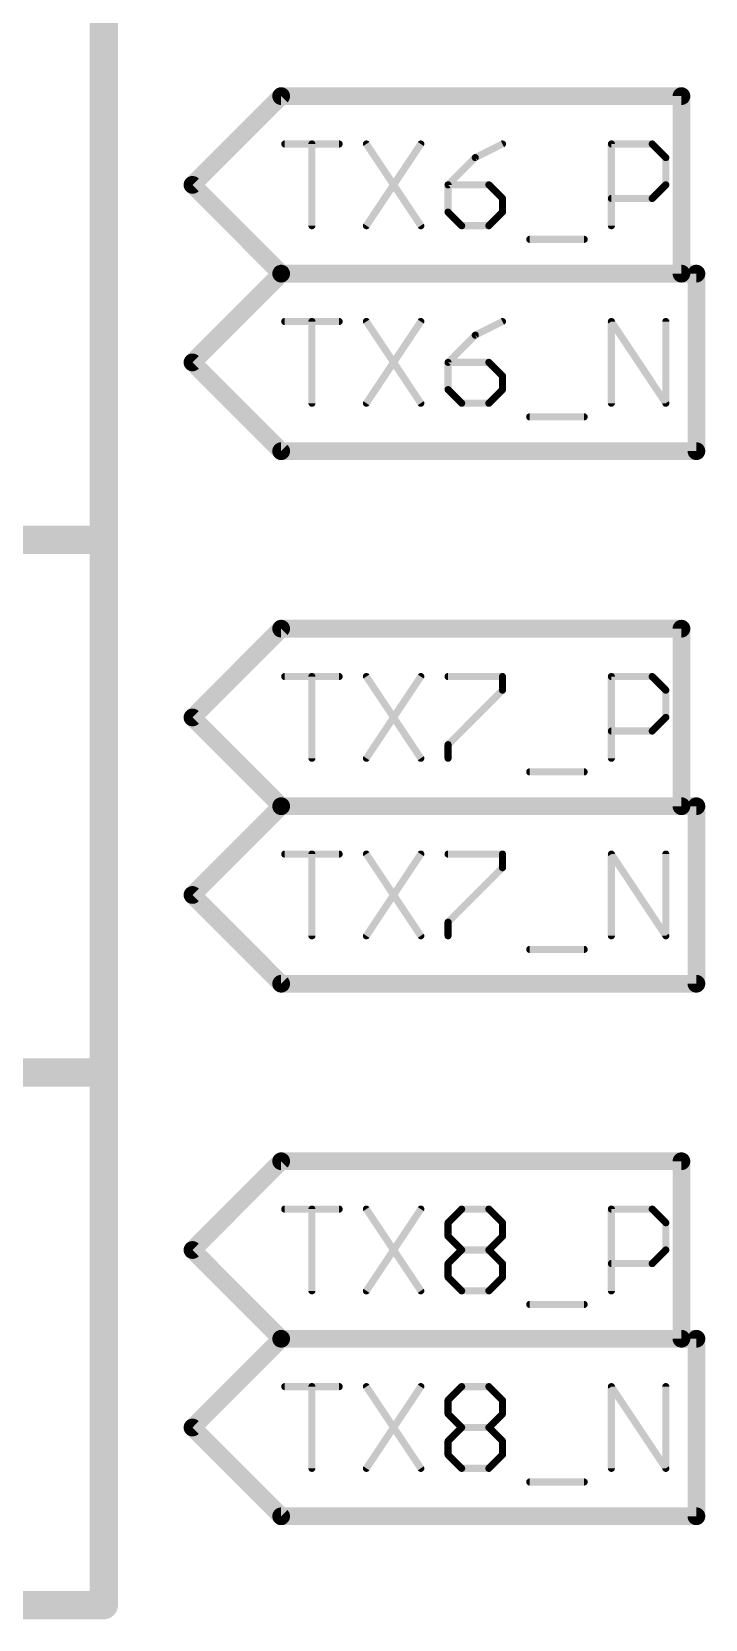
# Model space of a CAD drawing. Extents: x -72 to 265, y -97 to 216.
# Drawn here: x 38.34 to 47.98, y 32.82 to 55.53 of the extents above; entities that cross this region are included whole.
import ezdxf

# ---------------------------------------------------------------- set-up
doc = ezdxf.new("R2010")
doc.units = 0
doc.layers.add('94', color=14, linetype='CONTINUOUS')
doc.layers.add('95', color=251, linetype='CONTINUOUS')

msp = doc.modelspace()

# ---------------------------------------------------------------- linework, layer by layer
at = {"layer": '94', "const_width": 0.4064}
for points in [[(39.37, 48.26), (39.37, 55.88)], [(31.75, 48.26), (39.37, 48.26)], [(39.37, 48.26), (31.75, 48.26)], [(39.37, 40.64), (39.37, 48.26)], [(31.75, 40.64), (39.37, 40.64)], [(39.37, 40.64), (31.75, 40.64)], [(39.37, 33.02), (39.37, 40.64)], [(31.75, 33.02), (39.37, 33.02)]]:
    msp.add_lwpolyline(points, dxfattribs=at)
at = {"layer": '94', "const_width": 0.2032}
for points in [[(39.4716, 48.26, 1), (39.2684, 48.26)], [(39.37, 48.1584, 1), (39.37, 48.3616)], [(39.37, 48.1584, 1), (39.37, 48.3616)], [(39.2684, 48.26, 1), (39.4716, 48.26)], [(39.4716, 40.64, 1), (39.2684, 40.64)], [(39.2684, 40.64, 1), (39.4716, 40.64)], [(39.37, 40.5384, 1), (39.37, 40.7416)], [(39.37, 40.5384, 1), (39.37, 40.7416)], [(39.37, 32.9184, 1), (39.37, 33.1216)], [(39.2684, 33.02, 1), (39.4716, 33.02)]]:
    msp.add_lwpolyline(points, format="xyb", dxfattribs=at)
at = {"layer": '95'}
for points, const_width in [([(40.64, 53.34), (41.91, 54.61)], 0.254), ([(41.91, 54.61), (47.6417, 54.61)], 0.254), ([(47.6417, 54.61), (47.6417, 52.07)], 0.254), ([(41.9608, 53.9252), (42.7404, 53.9252)], 0.1016), ([(42.3506, 52.7558), (42.3506, 53.9252)], 0.1016), ([(43.1302, 53.9252), (43.9098, 52.7558)], 0.1016), ([(43.9098, 53.9252), (43.1302, 52.7558)], 0.1016), ([(45.0792, 53.9252), (44.6894, 53.7303)], 0.1016), ([(46.6384, 52.7558), (46.6384, 53.9252)], 0.1016), ([(46.6384, 53.9252), (47.2231, 53.9252)], 0.1016), ([(47.2231, 53.9252), (47.418, 53.7303)], 0.1016), ([(44.6894, 53.7303), (44.2996, 53.3405)], 0.1016), ([(47.418, 53.7303), (47.418, 53.3405)], 0.1016), ([(40.64, 53.34), (41.91, 52.07)], 0.254), ([(44.2996, 53.3405), (44.2996, 52.9507)], 0.1016), ([(44.8843, 53.3405), (44.2996, 53.3405)], 0.1016), ([(45.0792, 53.1456), (44.8843, 53.3405)], 0.1016), ([(47.418, 53.3405), (47.2231, 53.1456)], 0.1016), ([(45.0792, 52.9507), (45.0792, 53.1456)], 0.1016), ([(47.2231, 53.1456), (46.6384, 53.1456)], 0.1016), ([(44.2996, 52.9507), (44.4945, 52.7558)], 0.1016), ([(44.8843, 52.7558), (45.0792, 52.9507)], 0.1016), ([(44.4945, 52.7558), (44.8843, 52.7558)], 0.1016), ([(45.469, 52.5609), (46.2486, 52.5609)], 0.1016), ([(40.64, 50.8), (41.91, 52.07)], 0.254), ([(41.91, 52.07), (47.8559, 52.07)], 0.254), ([(41.91, 52.07), (47.6417, 52.07)], 0.254), ([(47.8559, 52.07), (47.8559, 49.53)], 0.254), ([(41.9608, 51.3852), (42.7404, 51.3852)], 0.1016), ([(42.3506, 50.2158), (42.3506, 51.3852)], 0.1016), ([(43.1302, 51.3852), (43.9098, 50.2158)], 0.1016), ([(43.9098, 51.3852), (43.1302, 50.2158)], 0.1016), ([(45.0792, 51.3852), (44.6894, 51.1903)], 0.1016), ([(46.6384, 50.2158), (46.6384, 51.3852)], 0.1016), ([(46.6384, 51.3852), (47.418, 50.2158)], 0.1016), ([(47.418, 50.2158), (47.418, 51.3852)], 0.1016), ([(44.6894, 51.1903), (44.2996, 50.8005)], 0.1016), ([(40.64, 50.8), (41.91, 49.53)], 0.254), ([(44.2996, 50.8005), (44.2996, 50.4107)], 0.1016), ([(44.8843, 50.8005), (44.2996, 50.8005)], 0.1016), ([(45.0792, 50.6056), (44.8843, 50.8005)], 0.1016), ([(45.0792, 50.4107), (45.0792, 50.6056)], 0.1016), ([(44.2996, 50.4107), (44.4945, 50.2158)], 0.1016), ([(44.8843, 50.2158), (45.0792, 50.4107)], 0.1016), ([(44.4945, 50.2158), (44.8843, 50.2158)], 0.1016), ([(45.469, 50.0209), (46.2486, 50.0209)], 0.1016), ([(41.91, 49.53), (47.8559, 49.53)], 0.254), ([(40.64, 45.72), (41.91, 46.99)], 0.254), ([(41.91, 46.99), (47.6417, 46.99)], 0.254), ([(47.6417, 46.99), (47.6417, 44.45)], 0.254), ([(41.9608, 46.3052), (42.7404, 46.3052)], 0.1016), ([(42.3506, 45.1358), (42.3506, 46.3052)], 0.1016), ([(43.1302, 46.3052), (43.9098, 45.1358)], 0.1016), ([(43.9098, 46.3052), (43.1302, 45.1358)], 0.1016), ([(44.2996, 46.3052), (45.0792, 46.3052)], 0.1016), ([(45.0792, 46.3052), (45.0792, 46.1103)], 0.1016), ([(46.6384, 45.1358), (46.6384, 46.3052)], 0.1016), ([(46.6384, 46.3052), (47.2231, 46.3052)], 0.1016), ([(47.2231, 46.3052), (47.418, 46.1103)], 0.1016), ([(45.0792, 46.1103), (44.2996, 45.3307)], 0.1016), ([(47.418, 46.1103), (47.418, 45.7205)], 0.1016), ([(40.64, 45.72), (41.91, 44.45)], 0.254), ([(47.418, 45.7205), (47.2231, 45.5256)], 0.1016), ([(47.2231, 45.5256), (46.6384, 45.5256)], 0.1016), ([(44.2996, 45.3307), (44.2996, 45.1358)], 0.1016), ([(45.469, 44.9409), (46.2486, 44.9409)], 0.1016), ([(40.64, 43.18), (41.91, 44.45)], 0.254), ([(41.91, 44.45), (47.8559, 44.45)], 0.254), ([(41.91, 44.45), (47.6417, 44.45)], 0.254), ([(47.8559, 44.45), (47.8559, 41.91)], 0.254), ([(41.9608, 43.7652), (42.7404, 43.7652)], 0.1016), ([(42.3506, 42.5958), (42.3506, 43.7652)], 0.1016), ([(43.1302, 43.7652), (43.9098, 42.5958)], 0.1016), ([(43.9098, 43.7652), (43.1302, 42.5958)], 0.1016), ([(44.2996, 43.7652), (45.0792, 43.7652)], 0.1016), ([(45.0792, 43.5703), (44.2996, 42.7907)], 0.1016), ([(45.0792, 43.7652), (45.0792, 43.5703)], 0.1016), ([(46.6384, 42.5958), (46.6384, 43.7652)], 0.1016), ([(46.6384, 43.7652), (47.418, 42.5958)], 0.1016), ([(47.418, 42.5958), (47.418, 43.7652)], 0.1016), ([(40.64, 43.18), (41.91, 41.91)], 0.254), ([(44.2996, 42.7907), (44.2996, 42.5958)], 0.1016), ([(45.469, 42.4009), (46.2486, 42.4009)], 0.1016), ([(41.91, 41.91), (47.8559, 41.91)], 0.254), ([(40.64, 38.1), (41.91, 39.37)], 0.254), ([(41.91, 39.37), (47.6417, 39.37)], 0.254), ([(47.6417, 39.37), (47.6417, 36.83)], 0.254), ([(41.9608, 38.6852), (42.7404, 38.6852)], 0.1016), ([(42.3506, 37.5158), (42.3506, 38.6852)], 0.1016), ([(43.1302, 38.6852), (43.9098, 37.5158)], 0.1016), ([(43.9098, 38.6852), (43.1302, 37.5158)], 0.1016), ([(44.2996, 38.4903), (44.4945, 38.6852)], 0.1016), ([(44.4945, 38.6852), (44.8843, 38.6852)], 0.1016), ([(44.8843, 38.6852), (45.0792, 38.4903)], 0.1016), ([(46.6384, 37.5158), (46.6384, 38.6852)], 0.1016), ([(46.6384, 38.6852), (47.2231, 38.6852)], 0.1016), ([(47.2231, 38.6852), (47.418, 38.4903)], 0.1016), ([(44.2996, 38.2954), (44.2996, 38.4903)], 0.1016), ([(45.0792, 38.4903), (45.0792, 38.2954)], 0.1016), ([(47.418, 38.4903), (47.418, 38.1005)], 0.1016), ([(40.64, 38.1), (41.91, 36.83)], 0.254), ([(44.4945, 38.1005), (44.2996, 38.2954)], 0.1016), ([(45.0792, 38.2954), (44.8843, 38.1005)], 0.1016), ([(44.2996, 37.9056), (44.4945, 38.1005)], 0.1016), ([(44.2996, 37.7107), (44.2996, 37.9056)], 0.1016), ([(44.4945, 38.1005), (44.8843, 38.1005)], 0.1016), ([(44.8843, 38.1005), (45.0792, 37.9056)], 0.1016), ([(45.0792, 37.9056), (45.0792, 37.7107)], 0.1016), ([(47.2231, 37.9056), (46.6384, 37.9056)], 0.1016), ([(47.418, 38.1005), (47.2231, 37.9056)], 0.1016), ([(44.4945, 37.5158), (44.2996, 37.7107)], 0.1016), ([(45.0792, 37.7107), (44.8843, 37.5158)], 0.1016), ([(44.8843, 37.5158), (44.4945, 37.5158)], 0.1016), ([(45.469, 37.3209), (46.2486, 37.3209)], 0.1016), ([(40.64, 35.56), (41.91, 36.83)], 0.254), ([(41.91, 36.83), (47.8559, 36.83)], 0.254), ([(41.91, 36.83), (47.6417, 36.83)], 0.254), ([(47.8559, 36.83), (47.8559, 34.29)], 0.254), ([(41.9608, 36.1452), (42.7404, 36.1452)], 0.1016), ([(42.3506, 34.9758), (42.3506, 36.1452)], 0.1016), ([(43.1302, 36.1452), (43.9098, 34.9758)], 0.1016), ([(43.9098, 36.1452), (43.1302, 34.9758)], 0.1016), ([(44.2996, 35.9503), (44.4945, 36.1452)], 0.1016), ([(44.4945, 36.1452), (44.8843, 36.1452)], 0.1016), ([(44.8843, 36.1452), (45.0792, 35.9503)], 0.1016), ([(46.6384, 34.9758), (46.6384, 36.1452)], 0.1016), ([(46.6384, 36.1452), (47.418, 34.9758)], 0.1016), ([(47.418, 34.9758), (47.418, 36.1452)], 0.1016), ([(44.2996, 35.7554), (44.2996, 35.9503)], 0.1016), ([(45.0792, 35.9503), (45.0792, 35.7554)], 0.1016), ([(40.64, 35.56), (41.91, 34.29)], 0.254), ([(44.4945, 35.5605), (44.2996, 35.7554)], 0.1016), ([(45.0792, 35.7554), (44.8843, 35.5605)], 0.1016), ([(44.2996, 35.3656), (44.4945, 35.5605)], 0.1016), ([(44.4945, 35.5605), (44.8843, 35.5605)], 0.1016), ([(44.8843, 35.5605), (45.0792, 35.3656)], 0.1016), ([(44.2996, 35.1707), (44.2996, 35.3656)], 0.1016), ([(44.4945, 34.9758), (44.2996, 35.1707)], 0.1016), ([(45.0792, 35.1707), (44.8843, 34.9758)], 0.1016), ([(45.0792, 35.3656), (45.0792, 35.1707)], 0.1016), ([(44.8843, 34.9758), (44.4945, 34.9758)], 0.1016), ([(45.469, 34.7809), (46.2486, 34.7809)], 0.1016), ([(41.91, 34.29), (47.8559, 34.29)], 0.254)]:
    msp.add_lwpolyline(points, dxfattribs=dict(at, const_width=const_width))
for points, const_width in [([(41.91, 54.6735, 1), (41.91, 54.5465)], 0.127), ([(41.9549, 54.5651, 1), (41.8651, 54.6549)], 0.127), ([(47.7052, 54.61, 1), (47.5782, 54.61)], 0.127), ([(47.6417, 54.5465, 1), (47.6417, 54.6735)], 0.127), ([(41.9608, 53.9506, 1), (41.9608, 53.8998)], 0.0508), ([(42.376, 53.9252, 1), (42.3252, 53.9252)], 0.0508), ([(42.7404, 53.8998, 1), (42.7404, 53.9506)], 0.0508), ([(43.1513, 53.9393, 1), (43.1091, 53.9111)], 0.0508), ([(43.9309, 53.9111, 1), (43.8887, 53.9393)], 0.0508), ([(45.0905, 53.9025, 1), (45.0678, 53.9479)], 0.0508), ([(46.6638, 53.9252, 1), (46.613, 53.9252)], 0.0508), ([(46.6384, 53.9506, 1), (46.6384, 53.8998)], 0.0508), ([(47.241, 53.9432, 1), (47.2051, 53.9072)], 0.0508), ([(47.2231, 53.8998, 1), (47.2231, 53.9506)], 0.0508), ([(44.678, 53.753, 1), (44.7007, 53.7076)], 0.0508), ([(44.7074, 53.7123, 1), (44.6714, 53.7483)], 0.0508), ([(47.4434, 53.7303, 1), (47.3926, 53.7303)], 0.0508), ([(47.4, 53.7123, 1), (47.4359, 53.7483)], 0.0508), ([(40.6849, 53.3849, 1), (40.5951, 53.2951)], 0.127), ([(40.5951, 53.3849, 1), (40.6849, 53.2951)], 0.127), ([(44.2816, 53.3585, 1), (44.3176, 53.3225)], 0.0508), ([(44.325, 53.3405, 1), (44.2742, 53.3405)], 0.0508), ([(44.2996, 53.3659, 1), (44.2996, 53.3151)], 0.0508), ([(44.9023, 53.3585, 1), (44.8663, 53.3225)], 0.0508), ([(44.8843, 53.3151, 1), (44.8843, 53.3659)], 0.0508), ([(47.4359, 53.3225, 1), (47.4, 53.3585)], 0.0508), ([(45.1046, 53.1456, 1), (45.0538, 53.1456)], 0.0508), ([(45.0612, 53.1276, 1), (45.0972, 53.1636)], 0.0508), ([(46.6384, 53.171, 1), (46.6384, 53.1202)], 0.0508), ([(47.2051, 53.1636, 1), (47.241, 53.1276)], 0.0508), ([(47.2231, 53.1202, 1), (47.2231, 53.171)], 0.0508), ([(47.3926, 53.3405, 1), (47.4434, 53.3405)], 0.0508), ([(44.3176, 52.9687, 1), (44.2816, 52.9327)], 0.0508), ([(44.2742, 52.9507, 1), (44.325, 52.9507)], 0.0508), ([(45.0538, 52.9507, 1), (45.1046, 52.9507)], 0.0508), ([(45.0972, 52.9327, 1), (45.0612, 52.9687)], 0.0508), ([(42.3252, 52.7558, 1), (42.376, 52.7558)], 0.0508), ([(43.1091, 52.7699, 1), (43.1513, 52.7417)], 0.0508), ([(43.8887, 52.7417, 1), (43.9309, 52.7699)], 0.0508), ([(44.4945, 52.7812, 1), (44.4945, 52.7304)], 0.0508), ([(44.4765, 52.7378, 1), (44.5125, 52.7738)], 0.0508), ([(44.8663, 52.7738, 1), (44.9023, 52.7378)], 0.0508), ([(44.8843, 52.7304, 1), (44.8843, 52.7812)], 0.0508), ([(46.613, 52.7558, 1), (46.6638, 52.7558)], 0.0508), ([(45.469, 52.5863, 1), (45.469, 52.5355)], 0.0508), ([(46.2486, 52.5355, 1), (46.2486, 52.5863)], 0.0508), ([(41.91, 52.1335, 1), (41.91, 52.0065)], 0.127), ([(41.91, 52.1335, 1), (41.91, 52.0065)], 0.127), ([(41.9549, 52.0251, 1), (41.8651, 52.1149)], 0.127), ([(41.8651, 52.0251, 1), (41.9549, 52.1149)], 0.127), ([(47.5782, 52.07, 1), (47.7052, 52.07)], 0.127), ([(47.6417, 52.0065, 1), (47.6417, 52.1335)], 0.127), ([(47.9194, 52.07, 1), (47.7924, 52.07)], 0.127), ([(47.8559, 52.0065, 1), (47.8559, 52.1335)], 0.127), ([(41.9608, 51.4106, 1), (41.9608, 51.3598)], 0.0508), ([(42.376, 51.3852, 1), (42.3252, 51.3852)], 0.0508), ([(42.7404, 51.3598, 1), (42.7404, 51.4106)], 0.0508), ([(43.1513, 51.3993, 1), (43.1091, 51.3711)], 0.0508), ([(43.9309, 51.3711, 1), (43.8887, 51.3993)], 0.0508), ([(45.0905, 51.3625, 1), (45.0678, 51.4079)], 0.0508), ([(46.6638, 51.3852, 1), (46.613, 51.3852)], 0.0508), ([(46.6595, 51.3993, 1), (46.6173, 51.3711)], 0.0508), ([(47.4434, 51.3852, 1), (47.3926, 51.3852)], 0.0508), ([(44.678, 51.213, 1), (44.7007, 51.1676)], 0.0508), ([(44.7074, 51.1723, 1), (44.6714, 51.2083)], 0.0508), ([(40.6849, 50.8449, 1), (40.5951, 50.7551)], 0.127), ([(40.5951, 50.8449, 1), (40.6849, 50.7551)], 0.127), ([(44.2816, 50.8185, 1), (44.3176, 50.7825)], 0.0508), ([(44.325, 50.8005, 1), (44.2742, 50.8005)], 0.0508), ([(44.2996, 50.8259, 1), (44.2996, 50.7751)], 0.0508), ([(44.9023, 50.8185, 1), (44.8663, 50.7825)], 0.0508), ([(44.8843, 50.7751, 1), (44.8843, 50.8259)], 0.0508), ([(45.1046, 50.6056, 1), (45.0538, 50.6056)], 0.0508), ([(44.3176, 50.4287, 1), (44.2816, 50.3927)], 0.0508), ([(44.2742, 50.4107, 1), (44.325, 50.4107)], 0.0508), ([(45.0538, 50.4107, 1), (45.1046, 50.4107)], 0.0508), ([(45.0612, 50.5876, 1), (45.0972, 50.6236)], 0.0508), ([(45.0972, 50.3927, 1), (45.0612, 50.4287)], 0.0508), ([(42.3252, 50.2158, 1), (42.376, 50.2158)], 0.0508), ([(43.1091, 50.2299, 1), (43.1513, 50.2017)], 0.0508), ([(43.8887, 50.2017, 1), (43.9309, 50.2299)], 0.0508), ([(44.4945, 50.2412, 1), (44.4945, 50.1904)], 0.0508), ([(44.4765, 50.1978, 1), (44.5125, 50.2338)], 0.0508), ([(44.8663, 50.2338, 1), (44.9023, 50.1978)], 0.0508), ([(44.8843, 50.1904, 1), (44.8843, 50.2412)], 0.0508), ([(46.613, 50.2158, 1), (46.6638, 50.2158)], 0.0508), ([(47.3926, 50.2158, 1), (47.4434, 50.2158)], 0.0508), ([(47.3969, 50.2017, 1), (47.4391, 50.2299)], 0.0508), ([(45.469, 50.0463, 1), (45.469, 49.9955)], 0.0508), ([(46.2486, 49.9955, 1), (46.2486, 50.0463)], 0.0508), ([(41.91, 49.5935, 1), (41.91, 49.4665)], 0.127), ([(41.8651, 49.4851, 1), (41.9549, 49.5749)], 0.127), ([(47.7924, 49.53, 1), (47.9194, 49.53)], 0.127), ([(47.8559, 49.4665, 1), (47.8559, 49.5935)], 0.127), ([(41.91, 47.0535, 1), (41.91, 46.9265)], 0.127), ([(41.9549, 46.9451, 1), (41.8651, 47.0349)], 0.127), ([(47.7052, 46.99, 1), (47.5782, 46.99)], 0.127), ([(47.6417, 46.9265, 1), (47.6417, 47.0535)], 0.127), ([(41.9608, 46.3306, 1), (41.9608, 46.2798)], 0.0508), ([(42.376, 46.3052, 1), (42.3252, 46.3052)], 0.0508), ([(42.7404, 46.2798, 1), (42.7404, 46.3306)], 0.0508), ([(43.1513, 46.3193, 1), (43.1091, 46.2911)], 0.0508), ([(43.9309, 46.2911, 1), (43.8887, 46.3193)], 0.0508), ([(44.2996, 46.3306, 1), (44.2996, 46.2798)], 0.0508), ([(45.1046, 46.3052, 1), (45.0538, 46.3052)], 0.0508), ([(45.0792, 46.2798, 1), (45.0792, 46.3306)], 0.0508), ([(46.6638, 46.3052, 1), (46.613, 46.3052)], 0.0508), ([(46.6384, 46.3306, 1), (46.6384, 46.2798)], 0.0508), ([(47.241, 46.3232, 1), (47.2051, 46.2872)], 0.0508), ([(47.2231, 46.2798, 1), (47.2231, 46.3306)], 0.0508), ([(45.0538, 46.1103, 1), (45.1046, 46.1103)], 0.0508), ([(45.0972, 46.0923, 1), (45.0612, 46.1283)], 0.0508), ([(47.4434, 46.1103, 1), (47.3926, 46.1103)], 0.0508), ([(47.4, 46.0923, 1), (47.4359, 46.1283)], 0.0508), ([(40.6849, 45.7649, 1), (40.5951, 45.6751)], 0.127), ([(40.5951, 45.7649, 1), (40.6849, 45.6751)], 0.127), ([(47.3926, 45.7205, 1), (47.4434, 45.7205)], 0.0508), ([(47.4359, 45.7025, 1), (47.4, 45.7385)], 0.0508), ([(46.6384, 45.551, 1), (46.6384, 45.5002)], 0.0508), ([(47.2051, 45.5436, 1), (47.241, 45.5076)], 0.0508), ([(47.2231, 45.5002, 1), (47.2231, 45.551)], 0.0508), ([(44.2816, 45.3487, 1), (44.3176, 45.3127)], 0.0508), ([(44.325, 45.3307, 1), (44.2742, 45.3307)], 0.0508), ([(42.3252, 45.1358, 1), (42.376, 45.1358)], 0.0508), ([(43.1091, 45.1499, 1), (43.1513, 45.1217)], 0.0508), ([(43.8887, 45.1217, 1), (43.9309, 45.1499)], 0.0508), ([(44.2742, 45.1358, 1), (44.325, 45.1358)], 0.0508), ([(45.469, 44.9663, 1), (45.469, 44.9155)], 0.0508), ([(46.2486, 44.9155, 1), (46.2486, 44.9663)], 0.0508), ([(46.613, 45.1358, 1), (46.6638, 45.1358)], 0.0508), ([(41.91, 44.5135, 1), (41.91, 44.3865)], 0.127), ([(41.91, 44.5135, 1), (41.91, 44.3865)], 0.127), ([(41.9549, 44.4051, 1), (41.8651, 44.4949)], 0.127), ([(41.8651, 44.4051, 1), (41.9549, 44.4949)], 0.127), ([(47.6417, 44.3865, 1), (47.6417, 44.5135)], 0.127), ([(47.9194, 44.45, 1), (47.7924, 44.45)], 0.127), ([(47.8559, 44.3865, 1), (47.8559, 44.5135)], 0.127), ([(47.5782, 44.45, 1), (47.7052, 44.45)], 0.127), ([(41.9608, 43.7906, 1), (41.9608, 43.7398)], 0.0508), ([(42.376, 43.7652, 1), (42.3252, 43.7652)], 0.0508), ([(42.7404, 43.7398, 1), (42.7404, 43.7906)], 0.0508), ([(43.1513, 43.7793, 1), (43.1091, 43.7511)], 0.0508), ([(43.9309, 43.7511, 1), (43.8887, 43.7793)], 0.0508), ([(44.2996, 43.7906, 1), (44.2996, 43.7398)], 0.0508), ([(45.1046, 43.7652, 1), (45.0538, 43.7652)], 0.0508), ([(45.0972, 43.5523, 1), (45.0612, 43.5883)], 0.0508), ([(45.0792, 43.7398, 1), (45.0792, 43.7906)], 0.0508), ([(46.6638, 43.7652, 1), (46.613, 43.7652)], 0.0508), ([(46.6595, 43.7793, 1), (46.6173, 43.7511)], 0.0508), ([(47.4434, 43.7652, 1), (47.3926, 43.7652)], 0.0508), ([(45.0538, 43.5703, 1), (45.1046, 43.5703)], 0.0508), ([(40.6849, 43.2249, 1), (40.5951, 43.1351)], 0.127), ([(40.5951, 43.2249, 1), (40.6849, 43.1351)], 0.127), ([(44.2816, 42.8087, 1), (44.3176, 42.7727)], 0.0508), ([(44.325, 42.7907, 1), (44.2742, 42.7907)], 0.0508), ([(42.3252, 42.5958, 1), (42.376, 42.5958)], 0.0508), ([(43.1091, 42.6099, 1), (43.1513, 42.5817)], 0.0508), ([(43.8887, 42.5817, 1), (43.9309, 42.6099)], 0.0508), ([(44.2742, 42.5958, 1), (44.325, 42.5958)], 0.0508), ([(46.613, 42.5958, 1), (46.6638, 42.5958)], 0.0508), ([(47.3926, 42.5958, 1), (47.4434, 42.5958)], 0.0508), ([(47.3969, 42.5817, 1), (47.4391, 42.6099)], 0.0508), ([(45.469, 42.4263, 1), (45.469, 42.3755)], 0.0508), ([(46.2486, 42.3755, 1), (46.2486, 42.4263)], 0.0508), ([(41.91, 41.9735, 1), (41.91, 41.8465)], 0.127), ([(47.8559, 41.8465, 1), (47.8559, 41.9735)], 0.127), ([(41.8651, 41.8651, 1), (41.9549, 41.9549)], 0.127), ([(47.7924, 41.91, 1), (47.9194, 41.91)], 0.127), ([(41.91, 39.4335, 1), (41.91, 39.3065)], 0.127), ([(41.9549, 39.3251, 1), (41.8651, 39.4149)], 0.127), ([(47.7052, 39.37, 1), (47.5782, 39.37)], 0.127), ([(47.6417, 39.3065, 1), (47.6417, 39.4335)], 0.127), ([(41.9608, 38.7106, 1), (41.9608, 38.6598)], 0.0508), ([(42.376, 38.6852, 1), (42.3252, 38.6852)], 0.0508), ([(42.7404, 38.6598, 1), (42.7404, 38.7106)], 0.0508), ([(43.1513, 38.6993, 1), (43.1091, 38.6711)], 0.0508), ([(43.9309, 38.6711, 1), (43.8887, 38.6993)], 0.0508), ([(44.4945, 38.7106, 1), (44.4945, 38.6598)], 0.0508), ([(44.5125, 38.6672, 1), (44.4765, 38.7032)], 0.0508), ([(44.9023, 38.7032, 1), (44.8663, 38.6672)], 0.0508), ([(44.8843, 38.6598, 1), (44.8843, 38.7106)], 0.0508), ([(46.6638, 38.6852, 1), (46.613, 38.6852)], 0.0508), ([(46.6384, 38.7106, 1), (46.6384, 38.6598)], 0.0508), ([(47.241, 38.7032, 1), (47.2051, 38.6672)], 0.0508), ([(47.2231, 38.6598, 1), (47.2231, 38.7106)], 0.0508), ([(44.2816, 38.5083, 1), (44.3176, 38.4723)], 0.0508), ([(44.325, 38.4903, 1), (44.2742, 38.4903)], 0.0508), ([(45.1046, 38.4903, 1), (45.0538, 38.4903)], 0.0508), ([(45.0612, 38.4723, 1), (45.0972, 38.5083)], 0.0508), ([(47.4434, 38.4903, 1), (47.3926, 38.4903)], 0.0508), ([(47.4, 38.4723, 1), (47.4359, 38.5083)], 0.0508), ([(40.6849, 38.1449, 1), (40.5951, 38.0551)], 0.127), ([(40.5951, 38.1449, 1), (40.6849, 38.0551)], 0.127), ([(44.3176, 38.3134, 1), (44.2816, 38.2774)], 0.0508), ([(44.2742, 38.2954, 1), (44.325, 38.2954)], 0.0508), ([(45.0538, 38.2954, 1), (45.1046, 38.2954)], 0.0508), ([(45.0972, 38.2774, 1), (45.0612, 38.3134)], 0.0508), ([(44.2816, 37.9236, 1), (44.3176, 37.8876)], 0.0508), ([(44.325, 37.9056, 1), (44.2742, 37.9056)], 0.0508), ([(44.4945, 38.1259, 1), (44.4945, 38.0751)], 0.0508), ([(44.5125, 38.0825, 1), (44.4765, 38.1185)], 0.0508), ([(44.4765, 38.0825, 1), (44.5125, 38.1185)], 0.0508), ([(44.9023, 38.1185, 1), (44.8663, 38.0825)], 0.0508), ([(44.8663, 38.1185, 1), (44.9023, 38.0825)], 0.0508), ([(44.8843, 38.0751, 1), (44.8843, 38.1259)], 0.0508), ([(45.1046, 37.9056, 1), (45.0538, 37.9056)], 0.0508), ([(45.0612, 37.8876, 1), (45.0972, 37.9236)], 0.0508), ([(46.6384, 37.931, 1), (46.6384, 37.8802)], 0.0508), ([(47.2051, 37.9236, 1), (47.241, 37.8876)], 0.0508), ([(47.2231, 37.8802, 1), (47.2231, 37.931)], 0.0508), ([(47.3926, 38.1005, 1), (47.4434, 38.1005)], 0.0508), ([(47.4359, 38.0825, 1), (47.4, 38.1185)], 0.0508), ([(44.3176, 37.7287, 1), (44.2816, 37.6927)], 0.0508), ([(44.2742, 37.7107, 1), (44.325, 37.7107)], 0.0508), ([(45.0538, 37.7107, 1), (45.1046, 37.7107)], 0.0508), ([(45.0972, 37.6927, 1), (45.0612, 37.7287)], 0.0508), ([(42.3252, 37.5158, 1), (42.376, 37.5158)], 0.0508), ([(43.1091, 37.5299, 1), (43.1513, 37.5017)], 0.0508), ([(43.8887, 37.5017, 1), (43.9309, 37.5299)], 0.0508), ([(44.4945, 37.5412, 1), (44.4945, 37.4904)], 0.0508), ([(44.4765, 37.4978, 1), (44.5125, 37.5338)], 0.0508), ([(44.8663, 37.5338, 1), (44.9023, 37.4978)], 0.0508), ([(44.8843, 37.4904, 1), (44.8843, 37.5412)], 0.0508), ([(46.613, 37.5158, 1), (46.6638, 37.5158)], 0.0508), ([(45.469, 37.3463, 1), (45.469, 37.2955)], 0.0508), ([(46.2486, 37.2955, 1), (46.2486, 37.3463)], 0.0508), ([(41.91, 36.8935, 1), (41.91, 36.7665)], 0.127), ([(41.91, 36.8935, 1), (41.91, 36.7665)], 0.127), ([(41.9549, 36.7851, 1), (41.8651, 36.8749)], 0.127), ([(41.8651, 36.7851, 1), (41.9549, 36.8749)], 0.127), ([(47.5782, 36.83, 1), (47.7052, 36.83)], 0.127), ([(47.6417, 36.7665, 1), (47.6417, 36.8935)], 0.127), ([(47.9194, 36.83, 1), (47.7924, 36.83)], 0.127), ([(47.8559, 36.7665, 1), (47.8559, 36.8935)], 0.127), ([(41.9608, 36.1706, 1), (41.9608, 36.1198)], 0.0508), ([(42.376, 36.1452, 1), (42.3252, 36.1452)], 0.0508), ([(42.7404, 36.1198, 1), (42.7404, 36.1706)], 0.0508), ([(43.1513, 36.1593, 1), (43.1091, 36.1311)], 0.0508), ([(43.9309, 36.1311, 1), (43.8887, 36.1593)], 0.0508), ([(44.4945, 36.1706, 1), (44.4945, 36.1198)], 0.0508), ([(44.5125, 36.1272, 1), (44.4765, 36.1632)], 0.0508), ([(44.9023, 36.1632, 1), (44.8663, 36.1272)], 0.0508), ([(44.8843, 36.1198, 1), (44.8843, 36.1706)], 0.0508), ([(46.6638, 36.1452, 1), (46.613, 36.1452)], 0.0508), ([(46.6595, 36.1593, 1), (46.6173, 36.1311)], 0.0508), ([(47.4434, 36.1452, 1), (47.3926, 36.1452)], 0.0508), ([(44.2816, 35.9683, 1), (44.3176, 35.9323)], 0.0508), ([(44.325, 35.9503, 1), (44.2742, 35.9503)], 0.0508), ([(45.1046, 35.9503, 1), (45.0538, 35.9503)], 0.0508), ([(45.0612, 35.9323, 1), (45.0972, 35.9683)], 0.0508), ([(40.6849, 35.6049, 1), (40.5951, 35.5151)], 0.127), ([(40.5951, 35.6049, 1), (40.6849, 35.5151)], 0.127), ([(44.3176, 35.7734, 1), (44.2816, 35.7374)], 0.0508), ([(44.2742, 35.7554, 1), (44.325, 35.7554)], 0.0508), ([(45.0538, 35.7554, 1), (45.1046, 35.7554)], 0.0508), ([(45.0972, 35.7374, 1), (45.0612, 35.7734)], 0.0508), ([(44.4945, 35.5859, 1), (44.4945, 35.5351)], 0.0508), ([(44.5125, 35.5425, 1), (44.4765, 35.5785)], 0.0508), ([(44.4765, 35.5425, 1), (44.5125, 35.5785)], 0.0508), ([(44.9023, 35.5785, 1), (44.8663, 35.5425)], 0.0508), ([(44.8663, 35.5785, 1), (44.9023, 35.5425)], 0.0508), ([(44.8843, 35.5351, 1), (44.8843, 35.5859)], 0.0508), ([(44.2816, 35.3836, 1), (44.3176, 35.3476)], 0.0508), ([(44.3176, 35.1887, 1), (44.2816, 35.1527)], 0.0508), ([(44.325, 35.3656, 1), (44.2742, 35.3656)], 0.0508), ([(45.1046, 35.3656, 1), (45.0538, 35.3656)], 0.0508), ([(45.0612, 35.3476, 1), (45.0972, 35.3836)], 0.0508), ([(45.0972, 35.1527, 1), (45.0612, 35.1887)], 0.0508), ([(42.3252, 34.9758, 1), (42.376, 34.9758)], 0.0508), ([(43.1091, 34.9899, 1), (43.1513, 34.9617)], 0.0508), ([(43.8887, 34.9617, 1), (43.9309, 34.9899)], 0.0508), ([(44.2742, 35.1707, 1), (44.325, 35.1707)], 0.0508), ([(44.4945, 35.0012, 1), (44.4945, 34.9504)], 0.0508), ([(44.4765, 34.9578, 1), (44.5125, 34.9938)], 0.0508), ([(44.8663, 34.9938, 1), (44.9023, 34.9578)], 0.0508), ([(44.8843, 34.9504, 1), (44.8843, 35.0012)], 0.0508), ([(45.0538, 35.1707, 1), (45.1046, 35.1707)], 0.0508), ([(46.613, 34.9758, 1), (46.6638, 34.9758)], 0.0508), ([(47.3926, 34.9758, 1), (47.4434, 34.9758)], 0.0508), ([(47.3969, 34.9617, 1), (47.4391, 34.9899)], 0.0508), ([(45.469, 34.8063, 1), (45.469, 34.7555)], 0.0508), ([(46.2486, 34.7555, 1), (46.2486, 34.8063)], 0.0508), ([(41.91, 34.3535, 1), (41.91, 34.2265)], 0.127), ([(41.8651, 34.2451, 1), (41.9549, 34.3349)], 0.127), ([(47.7924, 34.29, 1), (47.9194, 34.29)], 0.127), ([(47.8559, 34.2265, 1), (47.8559, 34.3535)], 0.127)]:
    msp.add_lwpolyline(points, format="xyb", dxfattribs=dict(at, const_width=const_width))

doc.saveas('drawing.dxf')
